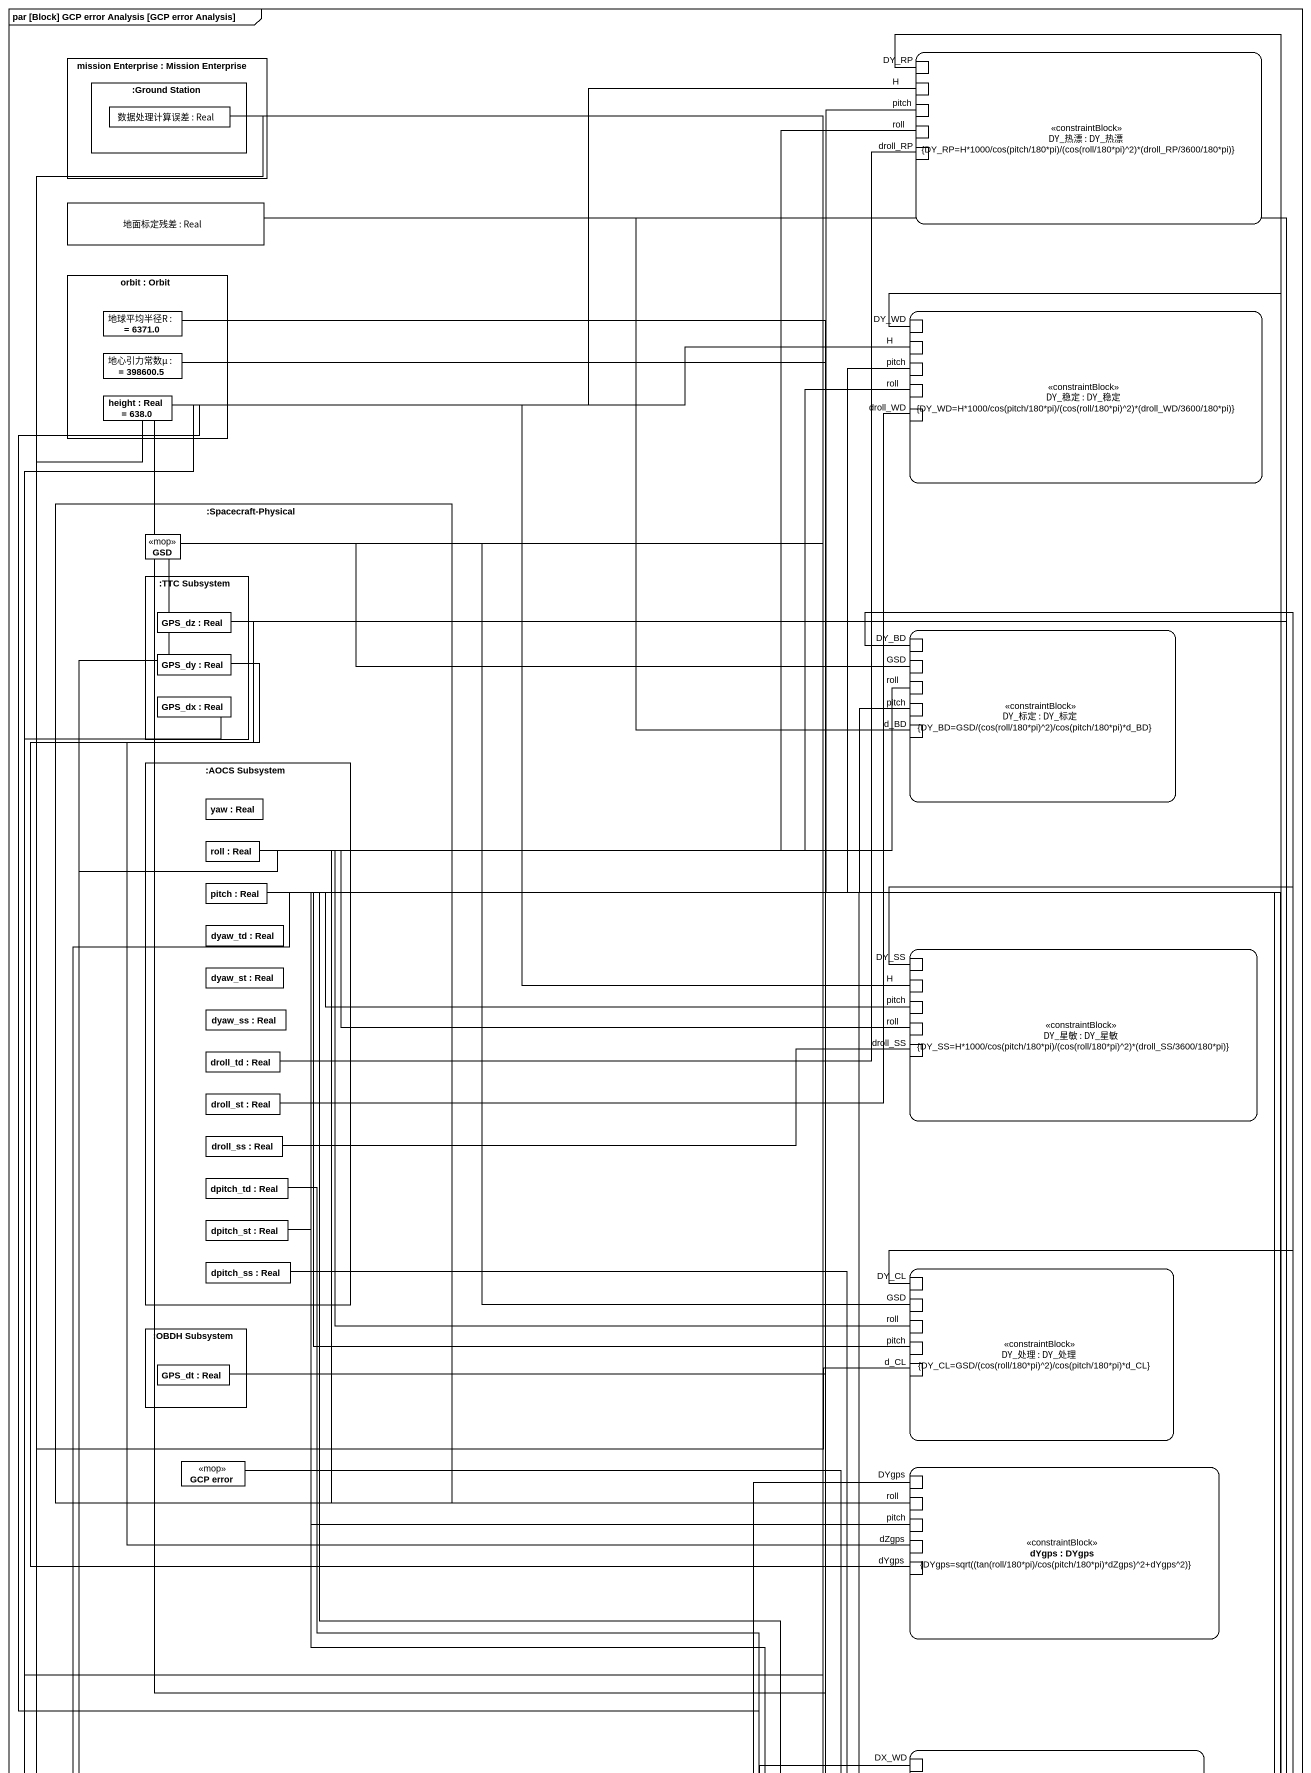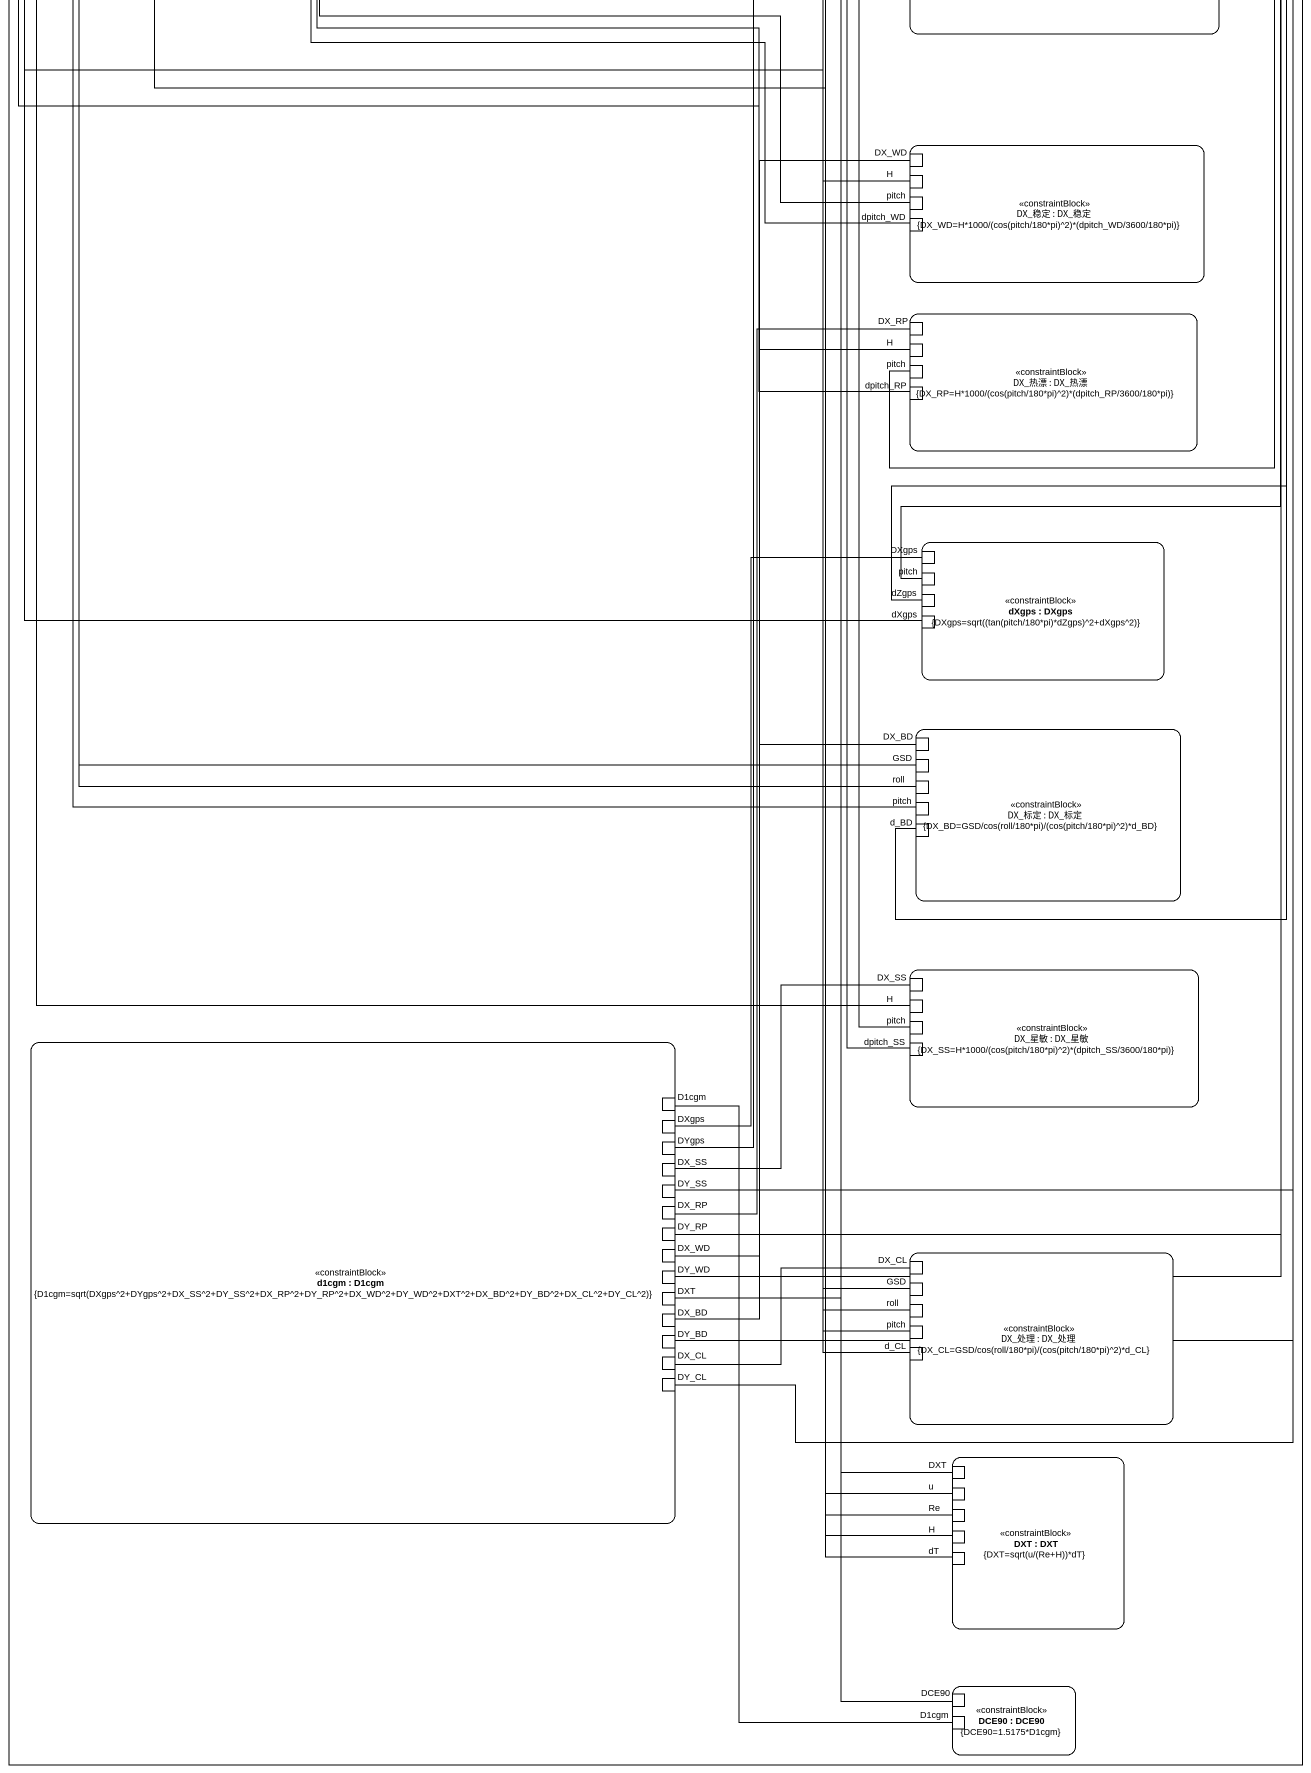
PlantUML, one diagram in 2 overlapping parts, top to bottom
@startuml
mainframe par [Block] GCP error Analysis [GCP error Analysis]
rectangle "DY_热漂 : DY_热漂\n{DY_RP=H*1000/cos(pitch/180*pi)/(cos(roll/180*pi)^2)*(droll_RP/3600/180*pi)}" as DY_热漂 <<constraintBlock>> {
  port DY_RP
  port H
  port pitch
  port roll
  port droll_RP
}
rectangle "mission Enterprise : Mission Enterprise" as mission_Enterprise {
  rectangle ":Ground Station" as Ground_Station {
    rectangle "数据处理计算误差 : Real" as 数据处理计算误差
  }
}
rectangle "地面标定残差 : Real" as 地面标定残差
rectangle "orbit : Orbit" as orbit {
  rectangle "地球平均半径R :  = 6371.0" as 地球平均半径R
  rectangle "地心引力常数μ :  = 398600.5" as 地心引力常数μ
  rectangle "height : Real = 638.0" as height
}
rectangle "DY_稳定 : DY_稳定\n{DY_WD=H*1000/cos(pitch/180*pi)/(cos(roll/180*pi)^2)*(droll_WD/3600/180*pi)}" as DY_稳定 <<constraintBlock>> {
  port DY_WD
  port "H" as H_2
  port "pitch" as pitch_2
  port "roll" as roll_2
  port droll_WD
}
rectangle ":Spacecraft-Physical" as Spacecraft_Physical {
  rectangle GSD <<mop>>
  rectangle ":TTC Subsystem" as TTC_Subsystem {
    rectangle "GPS_dz : Real" as GPS_dz
    rectangle "GPS_dy : Real" as GPS_dy
    rectangle "GPS_dx : Real" as GPS_dx
  }
  rectangle ":AOCS Subsystem" as AOCS_Subsystem {
    rectangle "yaw : Real" as yaw
    rectangle "roll : Real" as roll_4
    rectangle "pitch : Real" as pitch_4
    rectangle "dyaw_td : Real" as dyaw_td
    rectangle "dyaw_st : Real" as dyaw_st
    rectangle "dyaw_ss : Real" as dyaw_ss
    rectangle "droll_td : Real" as droll_td
    rectangle "droll_st : Real" as droll_st
    rectangle "droll_ss : Real" as droll_ss
    rectangle "dpitch_td : Real" as dpitch_td
    rectangle "dpitch_st : Real" as dpitch_st
    rectangle "dpitch_ss : Real" as dpitch_ss
  }
  rectangle ":OBDH Subsystem" as OBDH_Subsystem {
    rectangle "GPS_dt : Real" as GPS_dt
  }
  rectangle "GCP error" as GCP_error <<mop>>
}
rectangle "DY_标定 : DY_标定\n{DY_BD=GSD/(cos(roll/180*pi)^2)/cos(pitch/180*pi)*d_BD}" as DY_标定 <<constraintBlock>> {
  port DY_BD
  port "GSD" as GSD_2
  port "roll" as roll_3
  port "pitch" as pitch_3
  port d_BD
}
rectangle "DY_星敏 : DY_星敏\n{DY_SS=H*1000/cos(pitch/180*pi)/(cos(roll/180*pi)^2)*(droll_SS/3600/180*pi)}" as DY_星敏 <<constraintBlock>> {
  port DY_SS
  port "H" as H_3
  port "pitch" as pitch_5
  port "roll" as roll_5
  port droll_SS
}
rectangle "DY_处理 : DY_处理\n{DY_CL=GSD/(cos(roll/180*pi)^2)/cos(pitch/180*pi)*d_CL}" as DY_处理 <<constraintBlock>> {
  port DY_CL
  port "GSD" as GSD_3
  port "roll" as roll_6
  port "pitch" as pitch_6
  port d_CL
}
rectangle "dYgps : DYgps\n{DYgps=sqrt((tan(roll/180*pi)/cos(pitch/180*pi)*dZgps)^2+dYgps^2)}" as dYgps <<constraintBlock>> {
  port DYgps
  port "roll" as roll_7
  port "pitch" as pitch_7
  port dZgps
  port "dYgps" as dYgps_2
}
rectangle "DX_稳定 : DX_稳定\n{DX_WD=H*1000/(cos(pitch/180*pi)^2)*(dpitch_WD/3600/180*pi)}" as DX_稳定 <<constraintBlock>> {
  port DX_WD
  port "H" as H_4
  port "pitch" as pitch_8
  port dpitch_WD
}
rectangle "DX_热漂 : DX_热漂\n{DX_RP=H*1000/(cos(pitch/180*pi)^2)*(dpitch_RP/3600/180*pi)}" as DX_热漂 <<constraintBlock>> {
  port DX_RP
  port "H" as H_5
  port "pitch" as pitch_9
  port dpitch_RP
}
rectangle "dXgps : DXgps\n{DXgps=sqrt((tan(pitch/180*pi)*dZgps)^2+dXgps^2)}" as dXgps <<constraintBlock>> {
  port DXgps
  port "pitch" as pitch_10
  port "dZgps" as dZgps_2
  port "dXgps" as dXgps_2
}
rectangle "DX_标定 : DX_标定\n{DX_BD=GSD/cos(roll/180*pi)/(cos(pitch/180*pi)^2)*d_BD}" as DX_标定 <<constraintBlock>> {
  port DX_BD
  port "GSD" as GSD_4
  port "roll" as roll_8
  port "pitch" as pitch_11
  port "d_BD" as d_BD_2
}
rectangle "DX_星敏 : DX_星敏\n{DX_SS=H*1000/(cos(pitch/180*pi)^2)*(dpitch_SS/3600/180*pi)}" as DX_星敏 <<constraintBlock>> {
  port DX_SS
  port "H" as H_6
  port "pitch" as pitch_12
  port dpitch_SS
}
rectangle "d1cgm : D1cgm\n{D1cgm=sqrt(DXgps^2+DYgps^2+DX_SS^2+DY_SS^2+DX_RP^2+DY_RP^2+DX_WD^2+DY_WD^2+DXT^2+DX_BD^2+DY_BD^2+DX_CL^2+DY_CL^2)}" as d1cgm <<constraintBlock>> {
  port D1cgm
  port "DXgps" as DXgps_2
  port "DYgps" as DYgps_2
  port "DX_SS" as DX_SS_2
  port "DY_SS" as DY_SS_2
  port "DX_RP" as DX_RP_2
  port "DY_RP" as DY_RP_2
  port "DX_WD" as DX_WD_2
  port "DY_WD" as DY_WD_2
  port DXT
  port "DX_BD" as DX_BD_2
  port "DY_BD" as DY_BD_2
  port "DX_CL" as DX_CL_2
  port "DY_CL" as DY_CL_2
}
rectangle "DX_处理 : DX_处理\n{DX_CL=GSD/cos(roll/180*pi)/(cos(pitch/180*pi)^2)*d_CL}" as DX_处理 <<constraintBlock>> {
  port DX_CL
  port "GSD" as GSD_5
  port "roll" as roll_9
  port "pitch" as pitch_13
  port "d_CL" as d_CL_2
}
rectangle "DXT : DXT\n{DXT=sqrt(u/(Re+H))*dT}" as DXT_2 <<constraintBlock>> {
  port "DXT" as DXT_3
  port u
  port Re
  port "H" as H_7
  port dT
}
rectangle "DCE90 : DCE90\n{DCE90=1.5175*D1cgm}" as DCE90 <<constraintBlock>> {
  port "DCE90" as DCE90_2
  port "D1cgm" as D1cgm_2
}
DY_RP -- DY_RP_2
H -left- height
pitch -- pitch_4
roll -- roll_4
droll_RP -- droll_td
DY_WD -- DY_WD_2
H_2 -left- height
pitch_2 -- pitch_4
roll_2 -- roll_4
droll_WD -- droll_st
DY_BD -- DY_BD_2
GSD_2 -left- GSD
roll_3 -left- roll_4
pitch_3 -left- pitch_4
d_BD -up- 地面标定残差
DY_SS -- DY_SS_2
H_3 -up- height
pitch_5 -left- pitch_4
roll_5 -left- roll_4
droll_SS -left- droll_ss
DY_CL -- DY_CL_2
GSD_3 -up- GSD
roll_6 -up- roll_4
pitch_6 -up- pitch_4
d_CL -up- 数据处理计算误差
DYgps -- DYgps_2
roll_7 -up- roll_4
pitch_7 -up- pitch_4
dZgps -up- GPS_dz
dYgps_2 -up- GPS_dy
DX_WD -- DX_WD_2
H_4 -up- height
pitch_8 -up- pitch_4
dpitch_WD -up- dpitch_st
DX_RP -- DX_RP_2
H_5 -up- height
pitch_9 -up- pitch_4
dpitch_RP -up- dpitch_td
DXgps -- DXgps_2
pitch_10 -up- pitch_4
dZgps_2 -up- GPS_dz
dXgps_2 -up- GPS_dx
DX_BD -- DX_BD_2
GSD_4 -up- GSD
roll_8 -up- roll_4
pitch_11 -up- pitch_4
d_BD_2 -up- 地面标定残差
DX_SS -- DX_SS_2
H_6 -up- height
pitch_12 -up- pitch_4
dpitch_SS -up- dpitch_ss
D1cgm -- D1cgm_2
DX_CL -left- DX_CL_2
GSD_5 -up- GSD
roll_9 -up- roll_4
pitch_13 -up- pitch_4
d_CL_2 -up- 数据处理计算误差
DXT_3 -left- DXT
u -up- 地心引力常数μ
Re -up- 地球平均半径R
H_7 -up- height
dT -up- GPS_dt
DCE90_2 -up- GCP_error
@enduml
